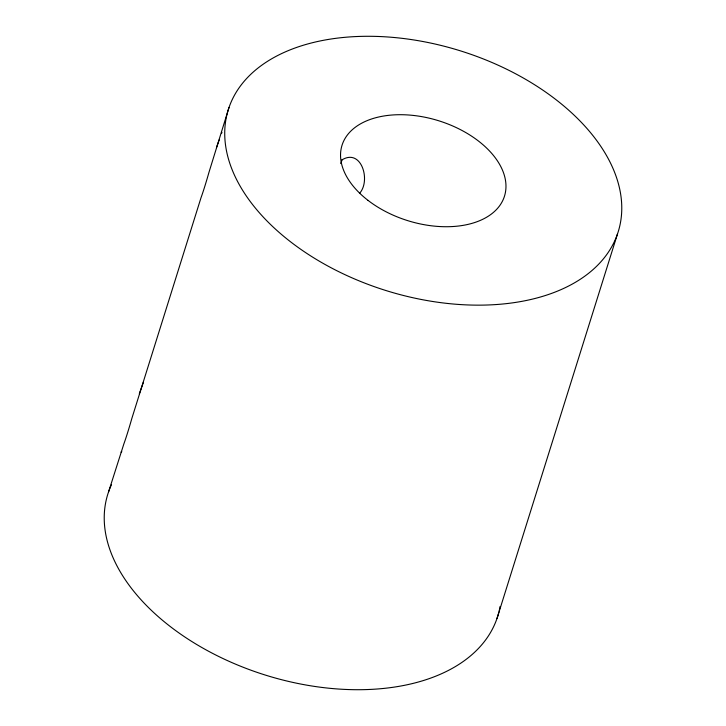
<?xml version="1.0" encoding="UTF-8"?>
<svg xmlns="http://www.w3.org/2000/svg" width="726" height="726" viewBox="0 0 726 726"><rect width="100%" height="100%" fill="white"/><g stroke="black" fill="none" stroke-linecap="round" stroke-linejoin="round"><path stroke-width="1.09" d="M228.999 107.548L208.979 172.307A52.444 3.176 -75.3 0 1 201.038 197.663L131.851 418.421A52.444 3.176 -75.3 0 1 123.91 443.777L108.492 492.11M497.001 618.452L617.508 233.89A204.287 125.489 17.4 0 0 361.566 36.364A204.287 125.489 17.4 0 0 290.69 241.903A204.287 125.489 17.4 0 0 617.508 233.89M216.448 147.605L219.17 139.964M139.319 393.728L143.421 382.275M221.593 133.294L221.965 132.413M359.443 193.47C371.204 180.838 361.421 147.505 341.565 160.128M121.805 451.708L121.042 452.053M498.916 611.973A204.287 125.489 17.4 0 1 260.952 673.664A204.287 125.489 17.4 0 1 111.441 484.787M500.087 606.446A204.287 125.489 17.4 0 1 499.189 610.875M341.937 160.228A53.724 3.131 -64.6 0 1 340.721 163.568M368.018 200.376A85.123 52.29 17.4 0 0 504.198 197.036A85.123 52.29 17.4 0 0 397.558 114.735A85.123 52.29 17.4 0 0 368.018 200.376"/></g></svg>
